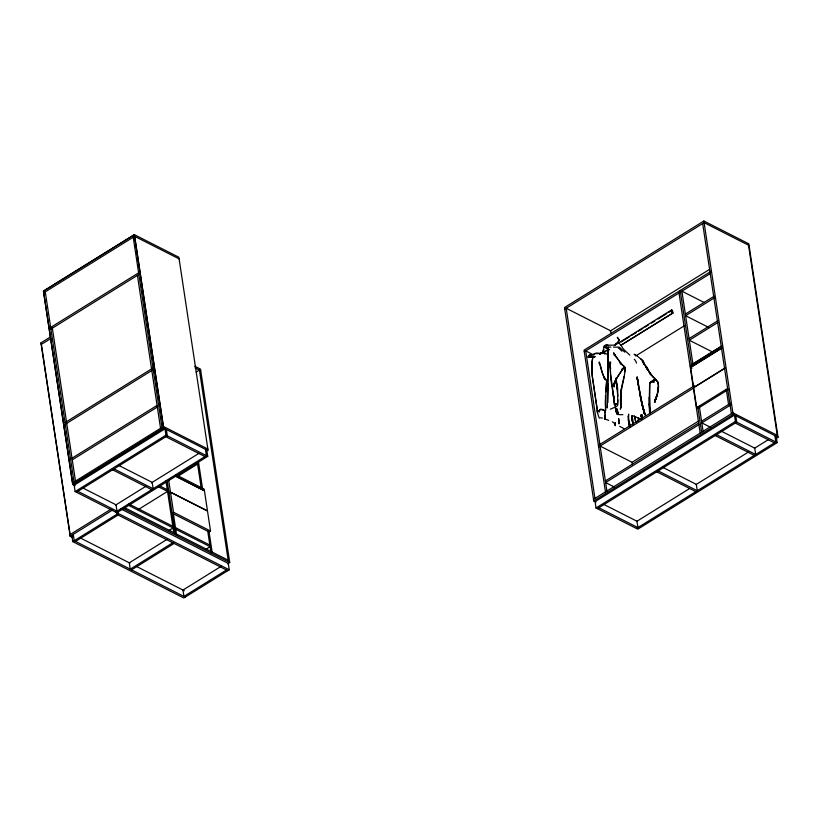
<?xml version="1.0" encoding="UTF-8"?>
<svg xmlns="http://www.w3.org/2000/svg" width="819" height="819" viewBox="0 0 819 819"><rect width="100%" height="100%" fill="white"/><g stroke="black" fill="none" stroke-linecap="round" stroke-linejoin="round"><path stroke-width="1.23" d="M605.149 414.936L605.108 419.267L604.903 411.752M615.315 423.351L615.294 425.747L615.171 423.392M649.825 413.667L649.395 396.939L649.539 412.725M608.159 347.102L607.524 384.776M632.176 415.909L632.084 418.161L632.186 415.642M617.915 341.912L619.021 340.08L617.291 337.541M618.243 341.933L619.338 339.998L617.424 337.254M615.223 422.921L615.13 425.02L615.069 422.962M617.731 405.077L617.669 388.554L616.134 379.258M605.487 395.434L605.579 410.462M605.681 391.851L606.592 381.009M590.243 355.098L594.522 354.668M606.08 345.229L614.424 345.116A7.995 4.085 58.2 0 0 616.707 343.448L616.533 343.202A2.672 2.262 40.4 0 0 615.775 343.663L615.571 344.082A7.995 4.085 58.2 0 1 614.803 345.321M654.944 399.477L654.77 402.057L657.329 394.523L654.473 402.16C657.217 395.853 659.786 388.718 657.77 381.828L650.204 373.618L657.657 381.889C659.889 388.83 656.367 395.628 654.893 402.231L654.79 399.539M638.083 421.283L638.359 417.67M617.413 405.712L617.874 399.815M625.092 371.631L625.081 367.516L620.065 362.756L621.764 364.629L616.451 357.084M671.508 310.258L671.897 312.643M608.015 348.31L608.292 370.597L607.278 407.903L607.729 383.179L607.821 402.549M592.854 357.033L591.912 363.022L592.239 375.573L597.317 410.237L592.147 375.573L591.82 362.96L592.833 357.197M606.623 347.328L605.149 347.42L609.674 349.795M624.017 376.658L621.16 389.179L620.833 406.316L620.792 390.223L620.904 407.289L620.28 409.224L621.048 407.289L620.904 390.407L620.956 406.378C618.724 393.069 624.784 380.466 625.225 367.496L620.188 362.653L621.897 364.568L614.772 355.026L615.796 356.777L613.881 353.102L614.199 355.19M613.994 384.592L614.793 381.142L613.994 384.592L614.393 386.916L614.055 384.306L615.816 380.139L613.789 386.65C614.844 379.658 619.553 373.679 623.597 368.079L621.908 369.369M597.645 411.701L597.819 411.036L599.088 412.049L600.307 409.265L604.627 410.616L605.425 411.65L605.016 412.889M615.571 344.154L615.868 343.714A5.753 2.938 58.2 0 1 616.359 343.642M616.615 343.427L616.983 343.1A5.682 2.897 58.2 0 1 621.048 345.157L621.488 345.905A7.934 4.054 58.2 0 0 624.672 350.317L629.852 355.149M672.911 313.073L620.618 345.464L672.645 313.114M590.079 355.456L589.629 355.231A4.341 2.211 58.2 0 0 588.257 357.012L594.359 357.381M614.137 383.835L617.045 377.692L623.464 368.018L622.153 369.082M671.529 310.155L672.399 310.493L668.918 312.274M604.606 412.315C606.551 409.991 600.01 407.985 599.129 410.462L597.972 411.21M590.775 355.907L592.301 354.607M602.6 351.156L603.501 350.399L603.378 349.017M606.633 345.741L607.77 345.004M588.277 357.309L588.38 357.186A2.406 0.645 -22.4 0 1 589.137 356.726L595.485 356.685M608.609 347.768L603.849 347.594A2.406 0.645 -22.4 0 1 604.606 347.123L610.954 347.082M602.835 351.371L603.808 350.532L603.798 349.252M616.697 406.449L610.339 409.213M75.102 485.687L72.676 484.459L43.427 291.042L134.285 234.633L178.859 257.248L208.108 450.665L163.544 428.05L134.285 234.633M43.571 291.114L134.439 234.705L163.687 428.122L72.83 484.531L43.427 291.042M43.816 292.752L134.685 236.343L179.105 258.876M50.655 327.446L138.616 272.84M50.901 329.074L138.861 274.467M50.778 336.752L40.95 342.854L70.199 536.271L72.471 537.428M41.359 344.389L51.024 338.39M65.049 422.604L153.01 368.007M65.295 424.242L153.255 369.635M196.181 372.061L199.406 370.055L228.163 560.206M72.021 458.21L157.084 405.405M72.267 459.848L157.33 407.043M72.584 482.893L163.442 426.494L207.862 449.027M72.676 484.459L163.544 428.05M165.981 435.155L165.018 428.798L74.16 485.206L75.123 491.564L165.981 435.155L207.739 456.347L116.871 512.755L76.597 492.311M115.663 505.047L145.946 486.24M151.361 482.893L198.956 453.337M70.117 534.541L110.934 509.203M70.199 536.271L113.329 509.5M115.54 512.08L206.408 455.671L205.446 449.314M72.778 541.635L118.202 513.431L229.248 569.778L183.814 597.983L72.778 541.635L71.816 535.278M177.549 476.484L197.584 464.056L195.362 462.93M75.553 541.41L118.09 515.008M138.022 509.725L167.547 491.4L173.812 532.831M169.011 492.987L170.465 492.086L207.483 510.861L204.463 490.888L175.297 476.085M169.042 493.161L170.495 492.26L207.504 511.046L210.524 531.029L209.08 531.92L172.062 513.144L173.515 512.244L210.524 531.029M168.847 530.517L173.065 527.907L128.02 505.047M167.578 539.045L129.3 562.817L130.262 569.164L172.799 542.762M131.593 569.84L174.13 543.437M775.89 438.585L778.05 437.244L748.801 243.827L703.859 221.017L564.506 307.534L593.755 500.952L596.037 502.108M564.752 309.162L704.105 222.655L748.525 245.198M205.866 549.303L210.084 546.683L175.727 529.258M221.253 566.287L182.975 590.049L183.937 596.406L226.464 570.004M227.59 563.851L229.74 562.52L200.491 369.103L194.82 366.226M610.247 331.03L709.633 269.338M710.943 271.386L584.029 350.174L605.497 492.168M584.275 351.812L710.124 273.679M602.088 353.214L608.548 349.078M617.291 343.775L671.549 309.961L672.256 310.319M603.746 352.743L605.917 351.392M621.13 341.953L629.811 336.558M631.992 335.206L636.332 332.504M638.503 331.163L642.854 328.46M645.024 327.109L648.279 325.092M651.545 323.065L654.801 321.048M658.056 319.021L666.748 313.626M685.36 314.087L714.199 296.181M714.444 297.819L685.605 315.714L708.763 327.467M635.708 355.958L684.336 325.767M689.066 338.605L717.905 320.7M718.15 322.338L689.322 340.233L712.479 351.986M691.441 364.742L722.174 345.659M722.153 345.966L690.356 365.704L690.601 367.342L722.399 347.594M725.45 367.762L693.652 387.5L690.622 367.516L722.419 347.778M598.413 445.341L694.594 385.626M725.47 367.936L693.673 387.684L696.693 407.657L698.034 408.333L728.767 389.25M598.669 446.969L693.765 387.94M696.693 407.657L727.436 388.575M631.725 462.53L698.73 420.935M605.384 480.948L698.668 423.034M701.566 421.232L730.405 403.337M698.914 424.672L605.63 482.575L614.455 487.049M730.65 404.975L701.811 422.87L710.636 427.344M593.509 499.314L732.862 412.807L777.282 435.339M593.755 500.952L733.118 414.434L778.05 437.244M596.048 507.985L735.411 421.468L777.159 442.659L637.806 529.166L596.048 507.985L595.085 501.627L734.448 415.11L735.411 421.468M597.389 508.66L736.742 422.143L735.779 415.796M636.588 521.468L689.526 488.605M696.007 484.582L748.945 451.719M754.34 448.372L768.386 439.649M636.476 528.49L775.828 441.984L774.866 435.626M652.774 381.275L649.846 382.801L653.265 381.009L650.675 382.381L649.815 384.039L649.672 412.674L649.262 403.941L649.958 413.534M672.737 313.104L672.143 312.95M650.562 382.33L649.743 382.729L653.255 381.101L652.333 381.019L654.135 381.951M615.663 343.878L615.857 343.796A5.682 2.897 58.2 0 1 616.349 343.734M600.409 353.317L600.307 353.265A2.672 2.262 40.4 0 1 601.064 352.794L601.453 352.661A5.753 2.938 58.2 0 1 604.023 353.358A5.682 2.897 58.2 0 0 601.525 352.702L601.156 353.03A7.995 4.085 58.2 0 1 600.47 354.217M593.918 353.685L596.856 352.999L600.655 353.45M594.43 353.644L600.532 353.552M622.911 414.69L618.703 414.649M606.644 345.024L606.142 344.983A4.341 2.211 58.2 0 0 604.77 346.765L604.78 347.031M605.548 345.638L605.087 345.638A4.341 2.211 58.2 0 0 603.716 347.41L603.736 347.706M613.39 347.113L619.481 347.184L624.836 352.19M591.175 354.627L590.673 354.586A4.341 2.211 58.2 0 0 589.301 356.367L589.311 356.634M590.049 355.323L589.608 355.323A4.269 2.181 58.2 0 0 588.257 357.074M600.399 417.854L602.354 417.966M653.439 379.791L656.029 380.036L653.48 379.77M604.299 418.765L608.712 420.393M632.155 415.499L640.038 418.683M619.696 426.32L623.904 428.572M703.961 302.395L681.899 291.195L692.884 363.841M690.622 367.516L691.963 368.192M735.288 423.044L774.375 442.884M593.437 354.822L585.718 350.911L599.866 444.441M721.222 431.122L754.729 448.126L755.691 454.484L716.605 434.654M715.151 435.544L754.238 455.384M662.827 467.383L696.324 484.377L697.286 490.735L658.2 470.905M656.756 471.805L695.843 491.635M603.46 504.238L636.957 521.232L637.919 527.59L598.832 507.76M195.065 367.864L200.737 370.731M165.868 436.732L204.955 456.572M176.146 474.846L204.187 489.076L204.433 490.704L175.266 475.911M159.572 485.841L168.632 490.438M118.673 465.376L152.18 482.381L153.143 488.738L114.056 468.898M158.681 486.906L168.878 492.076M112.602 469.799L151.689 489.639M128.9 503.982L172.819 526.269M175.481 527.62L209.838 545.055M124.109 507.411L229.494 560.882M82.647 487.878L116.032 504.821L116.994 511.179L78.051 491.41M123.229 508.476L229.74 562.52M120.649 508.794L228.286 563.421L229.248 569.778M75.123 491.564L76.454 492.239L167.311 435.831L166.349 429.473M227.805 570.679L116.759 514.332L116.278 511.148M80.057 537.827L129.914 563.124M136.722 566.574L184.306 590.724M72.625 537.325L70.362 536.179L41.114 342.751M185.268 597.082L74.222 540.735L73.26 534.377M652.436 381.204L654.023 382.033L652.282 380.999M605.456 353.358L608.466 355.067M636.209 355.559L634.152 354.238L635.012 354.883M614.598 423.495L612.397 421.765M637.039 355.907L643.11 360.923L644.318 364.23L642.485 361.322L646.99 367.383L647.768 370.127L647.01 367.577L648.351 369.922L646.508 367.905L649.549 371.816L650.491 374.498L649.058 371.765L653.204 377.139M652.098 381.07L653.47 382.248M618.345 347.88L621.928 351.218M640.724 358.712L642.956 360.944L644.174 364.158L642.352 361.394L651.484 375.46M645.812 367.311L648.198 369.932L646.611 368.192M606.101 380.098L603.685 377.364L605.087 379.217L601.883 372.123L599.344 362.193L599.528 364.107M615.796 356.275L613.707 352.815M672.481 310.636L672.942 312.94M596.723 410.739L599.324 418.294M642.106 419.42L640.786 415.141L641.349 417.362M641.635 402.835L644.338 413.667L641.635 402.835L637.028 377.201L637.417 379.842M636.476 363.114L636.394 362.776A4.269 2.181 58.2 0 0 634.244 359.244M629.094 421.99L630.251 426.853M630.282 426.668L628.122 416.154M600.04 364.291L603.275 375.726L606.684 380.866L605.364 402.262L605.599 410.565M639.598 393.12L641.881 403.972L645.392 415.294L641.953 403.45L639.496 391.769L644.748 414.537L641.953 403.45L637.192 377.139L638.185 385.012M615.653 409.377L617.372 414.609L616.001 411.722L615.223 406.838M634.664 416.287L635.892 422.235M634.51 416.093L635.687 421.939M641.338 414.967L642.219 419.389M613.789 398.116L610.646 378.245L610.237 363.052L609.92 366.247L609.776 364.271L610.626 368.724M613.769 397.225L610.728 374.549M613.841 398.351L613.462 396.447L614.496 405.026L613.155 393.325L613.8 397.051M633.261 425.143L632.288 416.369M641.113 414.813L641.543 417.168M633.005 424.252L632.207 416.318M629.473 426.371L628.419 420.229L628.603 414.127L628.337 420.075L629.279 425.778M610.493 367.393L610.032 361.783L610.083 366.216L610.616 362.633L610.022 366.41L610.544 372.737M615.939 378.224L617.25 389.342M615.827 378.378L616.175 380.538M748.279 243.56L777.528 436.977M776.197 436.302L777.159 442.659M703.859 221.017L733.118 414.434M702.661 223.556L731.418 413.708M726.32 389.649L728.613 404.801M699.303 406.244L703.122 431.49M680.2 290.469L691.533 365.407M697.849 407.145L701.678 432.463M679.002 292.997L693.15 386.527M693.396 388.165L700.225 433.364M632.473 464.813L632.094 462.305L600.112 446.068L606.951 491.267M611.005 333.323L610.626 330.804L566.205 308.261L594.963 498.413M206.777 449.989L207.739 456.347M198.505 462.039L202.488 488.339M208.896 530.743L212.141 552.201M197.338 462.418L201.157 487.663M207.76 531.326L211.005 552.784M133.231 237.244L161.988 427.395M168.581 479.596L170.465 492.086M170.495 492.26L173.515 512.244M137.418 275.368L151.556 368.898M151.812 370.536L160.544 428.286M173.218 512.633L176.648 535.36M167.291 481.592L175.143 533.507M165.96 480.917L167.301 489.762M117.885 511.312L118.202 513.431M52.355 328.173L66.493 421.713M66.748 423.341L75.481 481.101M45.27 291.851L74.027 481.992M631.818 417.946L632.35 421.611L631.92 419.256M618.58 419.871L618.939 422.522L618.683 418.611L618.98 423.843L618.673 420.864M615.356 407.063L616.001 411.722L615.704 409.275M641.973 414.721L642.291 417.055M641.768 414.568L642.106 417.086M616.82 386.077L616.523 383.896L617.823 396.232M637.612 381.818L638.052 385.278M638.451 387.387L638.718 389.885M617.137 409.439L618.294 413.933L616.942 408.681M599.252 362.203L599.436 364.127M649.17 404.811L649.651 382.852M615.438 403.706L615.489 406.183L615.458 403.665M616.328 380.016L616.349 382.811M604.678 353.859A5.682 2.897 58.2 0 1 604.985 354.136M599.999 354.033A7.995 4.085 58.2 0 1 599.866 354.289M600.399 353.398A5.682 2.897 58.2 0 1 601.719 353.47M599.989 353.962A7.934 4.054 58.2 0 1 599.856 354.217M658.527 386.742L657.493 392.168L658.527 386.742M589.68 357.023L591.164 356.879L589.68 357.023M657.299 394.256L655.118 400.204L657.299 394.256M616.41 403.941L615.734 404.156L616.41 403.941M637.591 379.801L637.192 377.139L637.827 381.9L637.591 379.801M616.062 411.322L615.745 408.886L616.062 411.322"/></g></svg>
